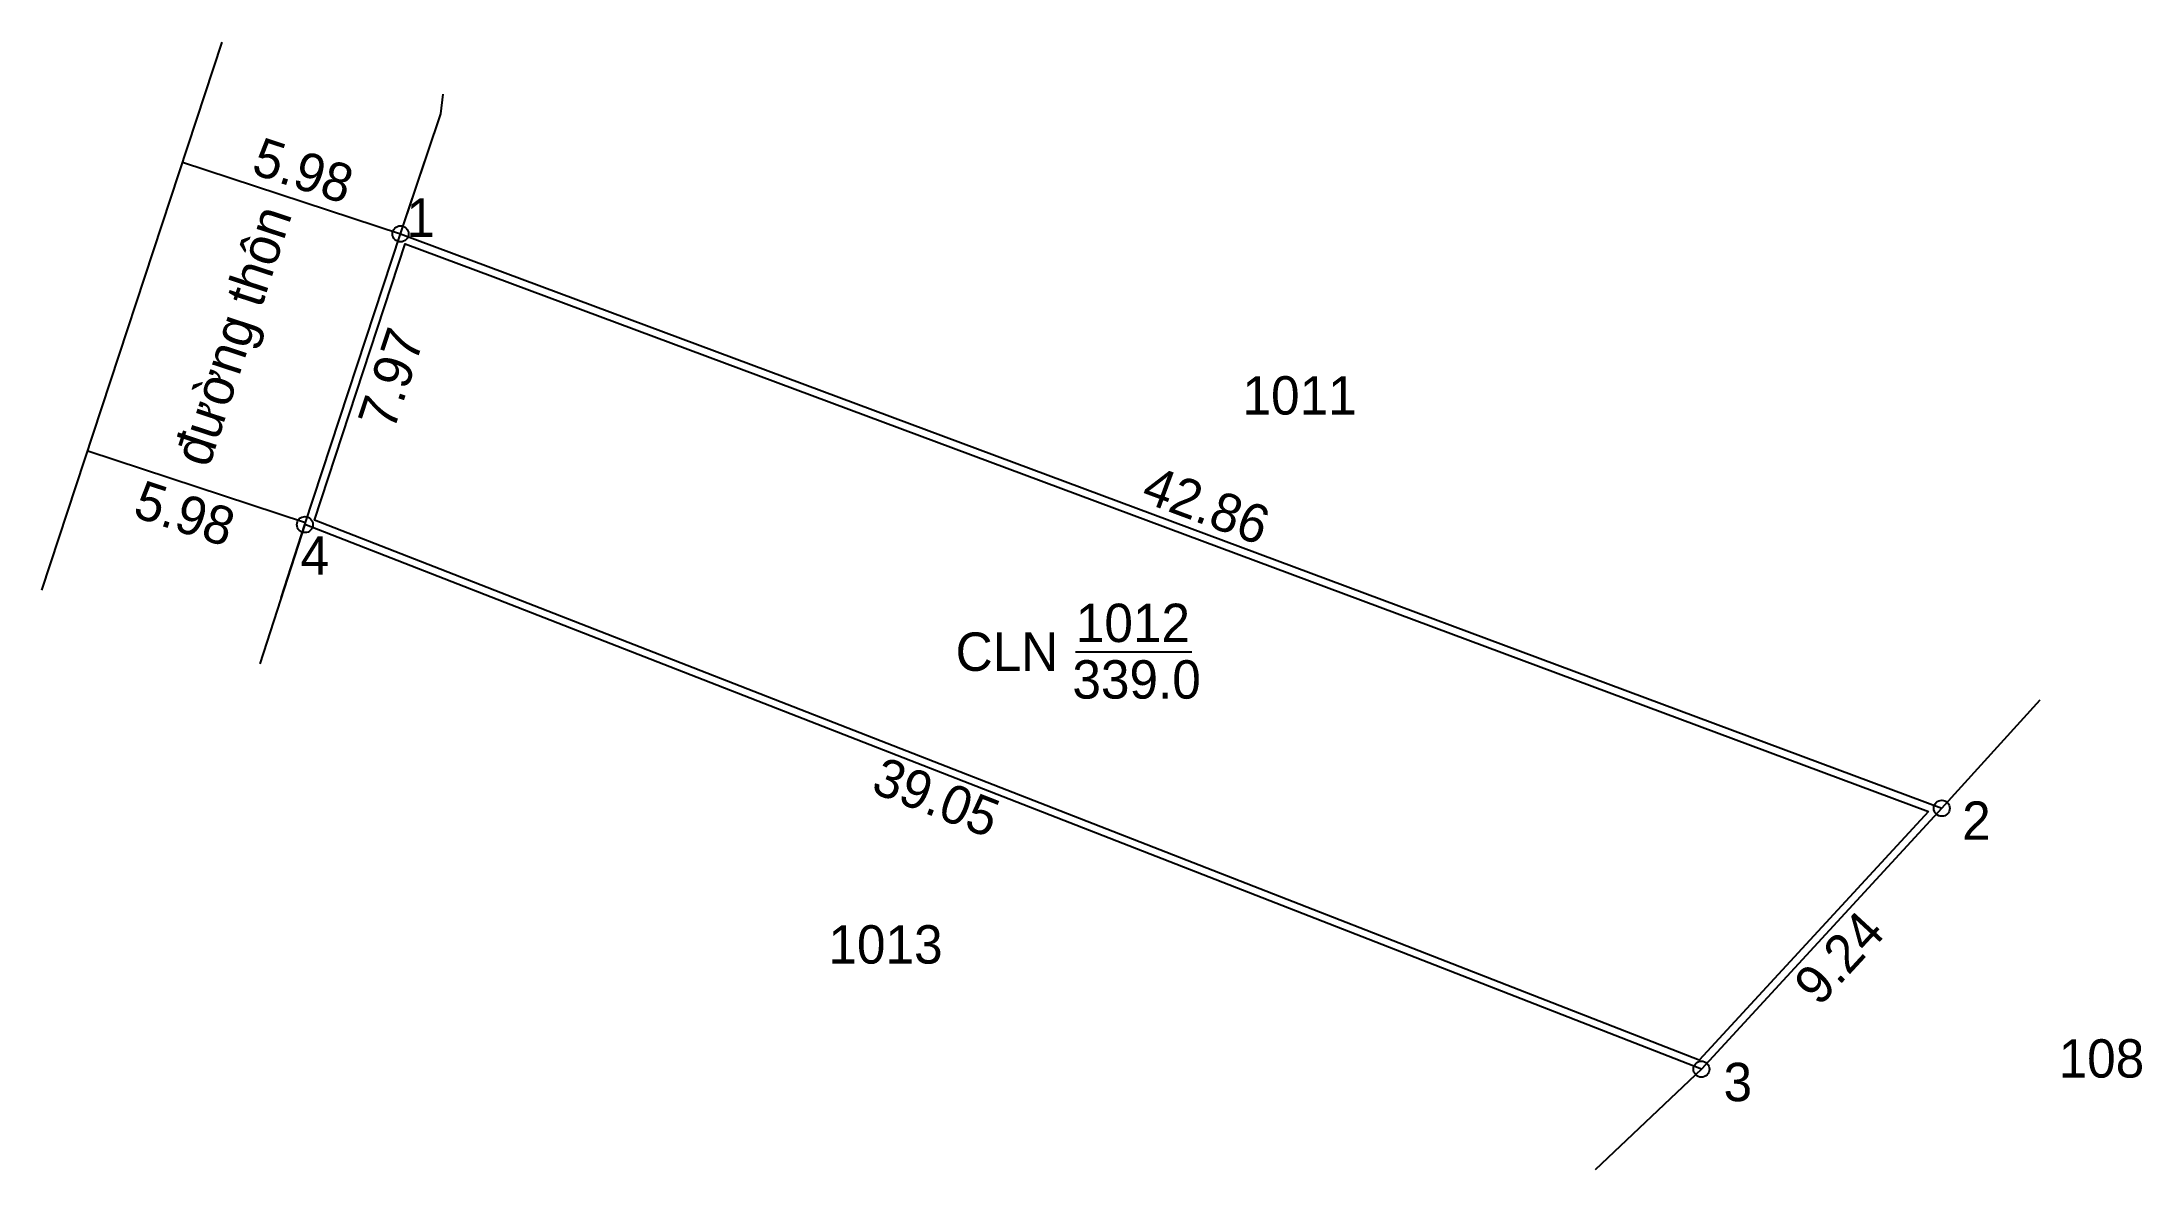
# Model space of a CAD drawing. Extents: x 547625.1 to 547679.8, y 1837569.6 to 1837599.
import ezdxf

# ---------------------------------------------------------------- set-up
doc = ezdxf.new("R2010")
doc.units = 0
for name, color, linetype in [('CanhThua', 7, 'Continuous'), ('ChieuDaiCanhThua', 7, 'Continuous'), ('Level 1', 7, 'Continuous'), ('Level 2', 7, 'Continuous'), ('Level 23', 7, 'Continuous'), ('MocDinhThua', 7, 'Continuous'), ('NhanDiaChinhThua', 7, 'Continuous'), ('RauThua', 7, 'Continuous'), ('SoHieuDinhThua', 7, 'Continuous'), ('TenChuLanCan', 7, 'Continuous')]:
    doc.layers.add(name, color=color, linetype=linetype)

msp = doc.modelspace()

# ---------------------------------------------------------------- linework, layer by layer
at = {"layer": 'CanhThua'}
for p, q in [((547628.731, 1837595.87), (547634.41, 1837594.003)), ((547631.92, 1837586.429), (547634.41, 1837594.003)), ((547631.92, 1837586.429), (547634.41, 1837594.003)), ((547634.41, 1837594.003), (547674.571, 1837579.04)), ((547626.261, 1837588.351), (547631.938, 1837586.484)), ((547668.306, 1837572.245), (547631.92, 1837586.429)), ((547674.571, 1837579.04), (547668.306, 1837572.245))]:
    msp.add_line(p, q, dxfattribs=at)
at = {"layer": 'Level 1'}
msp.add_lwpolyline([(547625.068, 1837584.721), (547629.76, 1837599)], dxfattribs=at)
at = {"layer": 'Level 2'}
msp.add_lwpolyline([(547674.222, 1837578.957), (547668.251, 1837572.481), (547632.169, 1837586.547), (547634.535, 1837593.743)], close=True, dxfattribs=at)
at = {"layer": 'Level 23'}
for p, q in [((547634.41, 1837594.003), (547635.045, 1837595.894)), ((547631.302, 1837584.523), (547631.92, 1837586.429)), ((547631.92, 1837586.429), (547631.92, 1837586.43))]:
    msp.add_line(p, q, dxfattribs=at)
at = {"layer": 'MocDinhThua'}
for centre in [(547634.41, 1837594.003), (547631.92, 1837586.429), (547674.571, 1837579.04), (547668.306, 1837572.245)]:
    msp.add_circle(centre, 0.209, dxfattribs=at)
at = {"layer": 'NhanDiaChinhThua'}
msp.add_line((547652, 1837583.12), (547655.033, 1837583.12), dxfattribs=at)
at = {"layer": 'RauThua'}
for p, q in [((547635.46, 1837597.13), (547635.524, 1837597.639)), ((547634.41, 1837594.003), (547635.46, 1837597.13)), ((547631.92, 1837586.429), (547630.745, 1837582.803)), ((547674.571, 1837579.04), (547677.131, 1837581.864)), ((547668.306, 1837572.245), (547665.543, 1837569.619))]:
    msp.add_line(p, q, dxfattribs=at)

# ---------------------------------------------------------------- texts
at = {"layer": 'CanhThua'}
for p in [(547630.486, 1837595.585), (547627.399, 1837586.652)]:
    msp.add_text('5.98', height=1, rotation=341.8014, dxfattribs=at).set_placement(p)
at = {"layer": 'ChieuDaiCanhThua'}
for s, rotation, p in [('7.97', 71.8014, (547634.231, 1837588.848)), ('42.86', 339.5658, (547653.668, 1837587.051)), ('39.05', 338.7032, (547646.632, 1837579.473)), ('9.24', 47.3239, (547671.378, 1837573.852))]:
    msp.add_text(s, height=1, rotation=rotation, dxfattribs=at).set_placement(p)
at = {"layer": 'Level 1'}
msp.add_text('đường thôn', height=1, rotation=71.8014, dxfattribs=at).set_placement((547629.414, 1837587.884))
at = {"layer": 'NhanDiaChinhThua'}
for s, p in [('1012', (547652.007, 1837583.37)), ('CLN', (547648.874, 1837582.62)), ('339.0', (547651.917, 1837581.897))]:
    msp.add_text(s, height=1, dxfattribs=at).set_placement(p)
at = {"layer": 'SoHieuDinhThua'}
for s, p in [('1', (547634.56, 1837593.925)), ('4', (547631.803, 1837585.127)), ('2', (547675.102, 1837578.219)), ('3', (547668.884, 1837571.411))]:
    msp.add_text(s, height=1, dxfattribs=at).set_placement(p)
at = {"layer": 'TenChuLanCan'}
for s, p in [('1011', (547656.35, 1837589.296)), ('1013', (547645.56, 1837574.995)), ('108', (547677.615, 1837572.025))]:
    msp.add_text(s, height=1, dxfattribs=at).set_placement(p)

doc.saveas('drawing.dxf')
